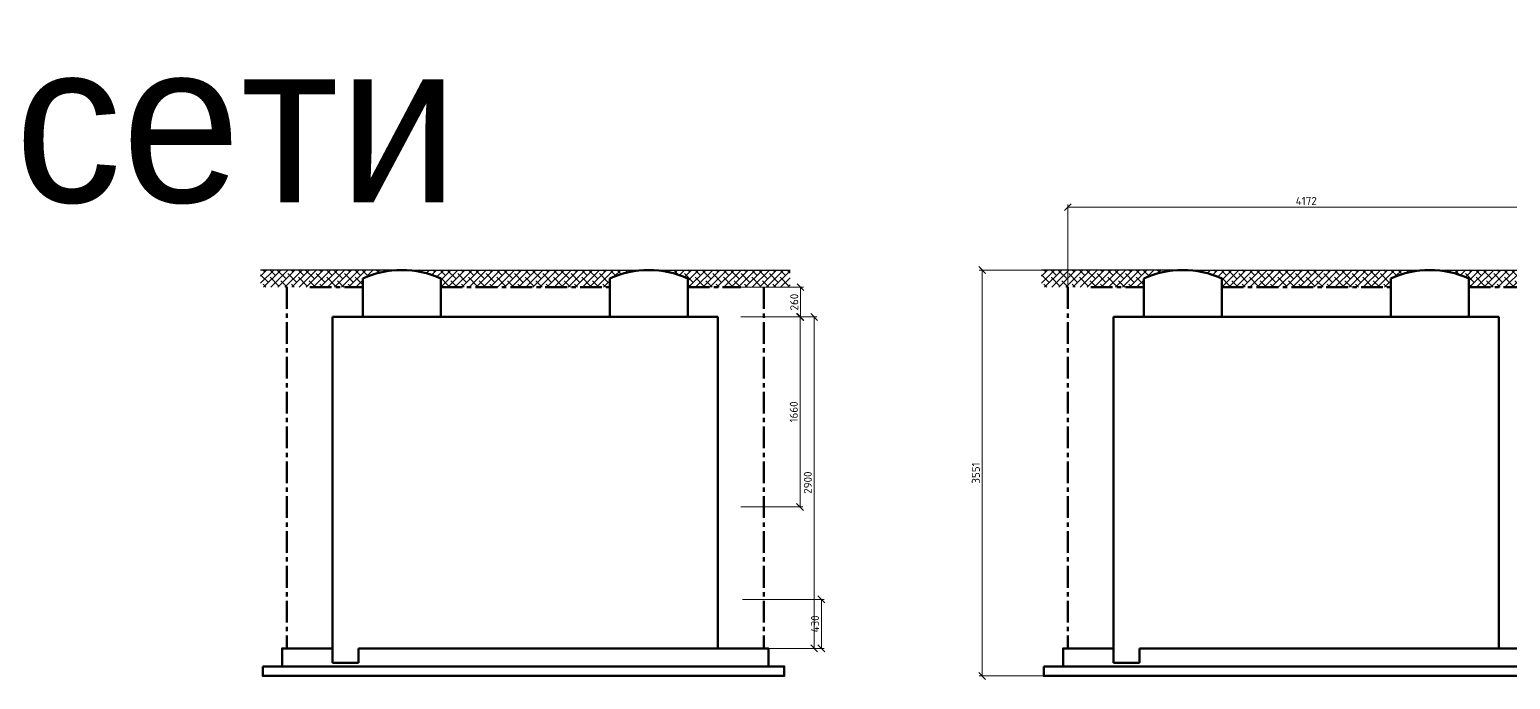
# Model space of a CAD drawing. Header units: millimetres. Extents: x 1642 to 8783, y 1095 to 5441.
# Drawn here: x 3579 to 4227, y 1658 to 1943 of the extents above; entities that cross this region are included whole.
import ezdxf
from ezdxf.enums import TextEntityAlignment as Align

# ---------------------------------------------------------------- set-up
doc = ezdxf.new("R2018")
doc.units = ezdxf.units.MM
doc.linetypes.add('осевая', pattern=[50.8, 31.75, -6.35, 6.35, -6.35])
doc.layers.add('12  Размер', color=7, linetype='Continuous', lineweight=20)
doc.layers.add('Размеры на чертеже', color=250, linetype='Continuous', lineweight=25)
doc.styles.add('-ISOCPEUR-', font='isocpeur.ttf')
doc.styles.add('GOST', font='gost.shx', dxfattribs={"oblique": 15})
doc.styles.get("Standard").update_dxf_attribs({"font": 'arial.ttf'})
doc.dimstyles.new('М 1 к 20', dxfattribs={"dimtxt": 3.5, "dimasz": 3, "dimexe": 1.25, "dimexo": 0, "dimgap": 1, "dimtad": 1, "dimdec": 0, "dimlfac": 20, "dimzin": 0, "dimdsep": 46, "dimtxsty": 'GOST', "dimblk": 'OBLIQUE', "dimcen": 5, "dimclrd": 256, "dimclre": 256, "dimclrt": 256, "dimazin": 2, "dimtfac": 1, "dimtdec": 0, "dimtmove": 0, "dimatfit": 3, "dimldrblk": 'NONE', "dimfxl": 1.25, "dimtolj": 1, "dimtzin": 0, "dimlwd": -1, "dimlwe": -1, "dimarcsym": 2})

# ---------------------------------------------------------------- blocks, each defined once
blk = doc.blocks.new('*U305')
blk.add_attdef('РАЗРАБОТАЛ', text='', height=2.5).set_placement((250.5, -264.22), align=Align.MIDDLE_LEFT)
at = {"flags": 8}
for tag, height, p in [('ДАТА', 2.5, (290.07, -264.4)), ('ЛИСТ', 3, (386.39, -271.92)), ('ЛИСТОВ', 3, (403.89, -271.92))]:
    blk.add_attdef(tag, text='', height=height, dxfattribs=at).set_placement(p, align=Align.MIDDLE_CENTER)
blk.add_attdef('ПРОВЕРИЛ', (250.75, -270.73), '', height=2.5)
at = {"lineweight": 30, "flags": 104}
for tag, p in [('ТЕПЛОВЫЕ_СЕТИ', (330, -269.5)), ('ИМЯ_ЧЕРТЕЖА', (330, -284.5))]:
    blk.add_attdef(tag, text='', height=3, dxfattribs=at).set_placement(p, align=Align.MIDDLE_CENTER)
at = {"style": '-ISOCPEUR-', "flags": 8}
blk.add_attdef('ФОРМАТ', text='', height=3, dxfattribs=at).set_placement((380.97, -294.75), align=Align.MIDDLE_CENTER)
blk = doc.blocks.new('_Oblique')
at = {"color": 0, "linetype": 'ByBlock', "lineweight": -2}
blk.add_line((-0.5, -0.5), (0.5, 0.5), dxfattribs=at)
blk = doc.blocks.new('*D111')
at = {"layer": '12  Размер', "transparency": 16777216}
for p, q in [((3890.6, 1829.99), (3917.96, 1829.99)), ((3916.71, 1829.99), (3916.71, 1816.99)), ((3890.6, 1816.99), (3917.96, 1816.99))]:
    blk.add_line(p, q, dxfattribs=at)
at = {"layer": 'Defpoints', "color": 0, "linetype": 'ByBlock', "lineweight": 35, "transparency": 16777216}
for p in [(3890.6, 1829.99), (3890.6, 1816.99), (3916.71, 1816.99)]:
    blk.add_point(p, dxfattribs=at)
at = {"layer": '12  Размер', "linetype": 'ByBlock', "transparency": 16777216, "xscale": 3, "yscale": 3, "zscale": 3}
for p, rotation in [((3916.71, 1829.99), 90), ((3916.71, 1816.99), 270)]:
    blk.add_blockref('_Oblique', p, dxfattribs=dict(at, rotation=rotation))
at = {"layer": '12  Размер', "linetype": 'ByBlock', "transparency": 16777216, "insert": (3913.96, 1823.49), "char_height": 3.5, "attachment_point": 5, "rotation": 90, "style": '-ISOCPEUR-'}
blk.add_mtext('\\A1;260', dxfattribs=at)
blk = doc.blocks.new('_None')
blk = doc.blocks.new('*D112')
at = {"layer": '12  Размер', "transparency": 16777216}
for p, q in [((3891.76, 1816.99), (3917.75, 1816.99)), ((3916.5, 1816.99), (3916.5, 1733.86)), ((3890.6, 1733.86), (3917.75, 1733.86))]:
    blk.add_line(p, q, dxfattribs=at)
at = {"layer": 'Defpoints', "color": 0, "linetype": 'ByBlock', "lineweight": 35, "transparency": 16777216}
for p in [(3891.76, 1816.99), (3890.6, 1733.86), (3916.5, 1733.86)]:
    blk.add_point(p, dxfattribs=at)
at = {"layer": '12  Размер', "linetype": 'ByBlock', "transparency": 16777216, "xscale": 3, "yscale": 3, "zscale": 3}
for p, rotation in [((3916.5, 1816.99), 90), ((3916.5, 1733.86), 270)]:
    blk.add_blockref('_Oblique', p, dxfattribs=dict(at, rotation=rotation))
at = {"layer": '12  Размер', "linetype": 'ByBlock', "transparency": 16777216, "insert": (3913.75, 1775.43), "char_height": 3.5, "attachment_point": 5, "rotation": 90, "style": '-ISOCPEUR-'}
blk.add_mtext('\\A1;1660', dxfattribs=at)
blk = doc.blocks.new('*D114')
at = {"layer": '12  Размер', "transparency": 16777216}
for p, q in [((3891.32, 1693.42), (3927.06, 1693.42)), ((3925.81, 1693.42), (3925.81, 1671.99)), ((3900.6, 1671.99), (3927.06, 1671.99))]:
    blk.add_line(p, q, dxfattribs=at)
at = {"layer": 'Defpoints', "color": 0, "linetype": 'ByBlock', "lineweight": 35, "transparency": 16777216}
for p in [(3891.32, 1693.42), (3900.6, 1671.99), (3925.81, 1671.99)]:
    blk.add_point(p, dxfattribs=at)
at = {"layer": '12  Размер', "linetype": 'ByBlock', "transparency": 16777216, "xscale": 3, "yscale": 3, "zscale": 3}
for p, rotation in [((3925.81, 1693.42), 90), ((3925.81, 1671.99), 270)]:
    blk.add_blockref('_Oblique', p, dxfattribs=dict(at, rotation=rotation))
at = {"layer": '12  Размер', "linetype": 'ByBlock', "transparency": 16777216, "insert": (3923.06, 1682.7), "char_height": 3.5, "attachment_point": 5, "rotation": 90, "style": '-ISOCPEUR-'}
blk.add_mtext('\\A1;430', dxfattribs=at)
blk = doc.blocks.new('*D113')
at = {"layer": '12  Размер', "transparency": 16777216}
for p, q in [((3918.04, 1816.99), (3923.9, 1816.99)), ((3922.65, 1816.99), (3922.65, 1671.99)), ((3917.78, 1671.99), (3923.9, 1671.99))]:
    blk.add_line(p, q, dxfattribs=at)
at = {"layer": 'Defpoints', "color": 0, "linetype": 'ByBlock', "lineweight": 35, "transparency": 16777216}
for p in [(3918.04, 1816.99), (3917.78, 1671.99), (3922.65, 1671.99)]:
    blk.add_point(p, dxfattribs=at)
at = {"layer": '12  Размер', "linetype": 'ByBlock', "transparency": 16777216, "xscale": 3, "yscale": 3, "zscale": 3}
for p, rotation in [((3922.65, 1816.99), 90), ((3922.65, 1671.99), 270)]:
    blk.add_blockref('_Oblique', p, dxfattribs=dict(at, rotation=rotation))
at = {"layer": '12  Размер', "linetype": 'ByBlock', "transparency": 16777216, "insert": (3919.9, 1744.49), "char_height": 3.5, "attachment_point": 5, "rotation": 90, "style": '-ISOCPEUR-'}
blk.add_mtext('\\A1;2900', dxfattribs=at)
blk = doc.blocks.new('*D119')
at = {"layer": '12  Размер', "transparency": 16777216}
for p, q in [((4033.66, 1829.99), (4033.66, 1866.24)), ((4242.24, 1829.99), (4242.24, 1866.24)), ((4033.66, 1864.99), (4242.24, 1864.99))]:
    blk.add_line(p, q, dxfattribs=at)
at = {"layer": 'Defpoints', "color": 0, "linetype": 'ByBlock', "lineweight": 35, "transparency": 16777216}
for p in [(4242.24, 1864.99), (4033.66, 1829.99), (4242.24, 1829.99)]:
    blk.add_point(p, dxfattribs=at)
at = {"layer": '12  Размер', "linetype": 'ByBlock', "transparency": 16777216, "xscale": 3, "yscale": 3, "zscale": 3, "rotation": 180}
blk.add_blockref('_Oblique', (4033.66, 1864.99), dxfattribs=at)
at = {"layer": '12  Размер', "linetype": 'ByBlock', "transparency": 16777216, "xscale": 3, "yscale": 3, "zscale": 3}
blk.add_blockref('_Oblique', (4242.24, 1864.99), dxfattribs=at)
at = {"layer": '12  Размер', "linetype": 'ByBlock', "transparency": 16777216, "insert": (4137.95, 1867.74), "char_height": 3.5, "attachment_point": 5, "style": '-ISOCPEUR-'}
blk.add_mtext('\\A1;4172', dxfattribs=at)
blk = doc.blocks.new('*D120')
at = {"layer": '12  Размер', "transparency": 16777216}
for p, q in [((4022.12, 1837.49), (3994.9, 1837.49)), ((3996.15, 1837.49), (3996.15, 1659.92)), ((4023.08, 1659.92), (3994.9, 1659.92))]:
    blk.add_line(p, q, dxfattribs=at)
at = {"layer": 'Defpoints', "color": 0, "linetype": 'ByBlock', "lineweight": 35, "transparency": 16777216}
for p in [(4022.12, 1837.49), (3996.15, 1659.92), (4023.08, 1659.92)]:
    blk.add_point(p, dxfattribs=at)
at = {"layer": '12  Размер', "linetype": 'ByBlock', "transparency": 16777216, "xscale": 3, "yscale": 3, "zscale": 3}
for p, rotation in [((3996.15, 1837.49), 90), ((3996.15, 1659.92), 270)]:
    blk.add_blockref('_Oblique', p, dxfattribs=dict(at, rotation=rotation))
at = {"layer": '12  Размер', "linetype": 'ByBlock', "transparency": 16777216, "insert": (3993.4, 1748.7), "char_height": 3.5, "attachment_point": 5, "rotation": 90, "style": '-ISOCPEUR-'}
blk.add_mtext('\\A1;3551', dxfattribs=at)

msp = doc.modelspace()

# ---------------------------------------------------------------- hatches: boundary and pattern name
h = msp.add_hatch()
h.set_pattern_fill('ANSI38', color=256, scale=0.69)
h.set_pattern_definition([(45, (3587.8566, 1661.6461), (-1.549094, 1.549094), []), (135, (3587.8566, 1661.6461), (-4.647283, 1.549094), [5.476875, -3.286125])])
h.paths.add_polyline_path([(3702.022, 1837.487), (3680.489, 1837.487), (3680.489, 1829.987), (3702.022, 1829.987)])
h.paths.add_polyline_path([(3725.251, 1833.863, -0.1051351), (3742.295, 1837.487), (3702.022, 1837.487), (3702.022, 1829.987), (3725.251, 1829.987)])
h.paths.add_polyline_path([(3833.285, 1833.863, -0.1051351), (3850.33, 1837.487), (3742.295, 1837.487, -0.1051351), (3759.34, 1833.863), (3759.34, 1829.987), (3833.285, 1829.987)])
h.paths.add_polyline_path([(3890.603, 1837.487), (3850.33, 1837.487, -0.1051351), (3867.374, 1833.863), (3867.374, 1829.987), (3890.603, 1829.987)])
h.paths.add_polyline_path([(3912.136, 1837.487), (3890.603, 1837.487), (3890.603, 1829.987), (3912.136, 1829.987)])
h = msp.add_hatch()
h.set_pattern_fill('ANSI38', color=256, scale=0.69)
h.set_pattern_definition([(45, (3929.492, 1661.6461), (-1.549094, 1.549094), []), (135, (3929.492, 1661.6461), (-4.647283, 1.549094), [5.476875, -3.286125])])
h.paths.add_polyline_path([(4043.658, 1837.487), (4022.125, 1837.487), (4022.125, 1829.987), (4043.658, 1829.987)])
h.paths.add_polyline_path([(4066.886, 1833.863, -0.1051351), (4083.931, 1837.487), (4043.658, 1837.487), (4043.658, 1829.987), (4066.886, 1829.987)])
h.paths.add_polyline_path([(4174.92, 1833.863, -0.1051351), (4191.965, 1837.487), (4083.931, 1837.487, -0.1051351), (4100.975, 1833.863), (4100.975, 1829.987), (4174.92, 1829.987)])
h.paths.add_polyline_path([(4232.238, 1837.487), (4191.965, 1837.487, -0.1051351), (4209.01, 1833.863), (4209.01, 1829.987), (4232.238, 1829.987)])
h.paths.add_polyline_path([(4253.771, 1837.487), (4232.238, 1837.487), (4232.238, 1829.987), (4253.771, 1829.987)])

# ---------------------------------------------------------------- linework, layer by layer
for p, q in [((3742.295, 1837.487), (3680.489, 1837.487)), ((3742.295, 1837.487), (3850.33, 1837.487)), ((3850.33, 1837.487), (3912.136, 1837.487)), ((4083.931, 1837.487), (4022.125, 1837.487)), ((4083.931, 1837.487), (4191.965, 1837.487)), ((4191.965, 1837.487), (4253.771, 1837.487))]:
    msp.add_line(p, q)
at = {"lineweight": 100}
for p, q in [((3725.251, 1833.863), (3725.251, 1816.987)), ((3759.34, 1833.863), (3759.34, 1816.987)), ((3833.285, 1833.863), (3833.285, 1816.987)), ((3867.374, 1833.863), (3867.374, 1816.987)), ((4066.886, 1833.863), (4066.886, 1816.987)), ((4100.975, 1833.863), (4100.975, 1816.987)), ((4174.92, 1833.863), (4174.92, 1816.987)), ((4209.01, 1833.863), (4209.01, 1816.987)), ((3712.022, 1816.987), (3712.022, 1671.987)), ((3712.022, 1816.987), (3880.603, 1816.987)), ((3880.603, 1816.987), (3880.603, 1671.987)), ((4053.658, 1816.987), (4053.658, 1671.987)), ((4053.658, 1816.987), (4222.238, 1816.987)), ((4222.238, 1816.987), (4222.238, 1671.987)), ((3711.997, 1671.987), (3711.997, 1665.631)), ((3723.371, 1671.987), (3880.603, 1671.987)), ((3723.371, 1665.631), (3723.371, 1671.987)), ((4053.633, 1671.987), (4053.633, 1665.631)), ((4065.007, 1671.987), (4222.238, 1671.987)), ((4065.007, 1665.631), (4065.007, 1671.987)), ((3711.997, 1665.631), (3723.371, 1665.631)), ((4053.633, 1665.631), (4065.007, 1665.631))]:
    msp.add_line(p, q, dxfattribs=at)
at = {"linetype": 'осевая', "lineweight": 50, "ltscale": 0.3}
for p, q in [((3692.022, 1829.987), (3692.022, 1671.987)), ((3702.022, 1829.987), (3725.251, 1829.987)), ((3759.34, 1829.987), (3833.285, 1829.987)), ((3867.374, 1829.987), (3890.603, 1829.987)), ((3900.603, 1829.987), (3900.603, 1671.987)), ((4033.658, 1829.987), (4033.658, 1671.987)), ((4043.658, 1829.987), (4066.886, 1829.987)), ((4100.975, 1829.987), (4174.92, 1829.987)), ((4209.01, 1829.987), (4232.238, 1829.987))]:
    msp.add_line(p, q, dxfattribs=at)
at = {"lineweight": 100}
for points in [[(3723.371, 1671.987), (3902.696, 1671.987), (3902.696, 1664.054), (3689.928, 1664.054), (3689.928, 1671.987), (3711.997, 1671.987)], [(4065.007, 1671.987), (4244.332, 1671.987), (4244.332, 1664.054), (4031.564, 1664.054), (4031.564, 1671.987), (4053.633, 1671.987)]]:
    msp.add_lwpolyline(points, dxfattribs=at)
for points in [[(3681.441, 1664.054), (3909.572, 1664.054), (3909.572, 1659.916), (3681.441, 1659.916)], [(4023.076, 1664.054), (4251.207, 1664.054), (4251.207, 1659.916), (4023.076, 1659.916)]]:
    msp.add_lwpolyline(points, close=True, dxfattribs=at)
for centre in [(3742.295, 1795.593), (3850.33, 1795.593), (4083.931, 1795.593), (4191.965, 1795.593)]:
    msp.add_arc(centre, 41.894, 65.993009, 114.006991, dxfattribs=at)

# ---------------------------------------------------------------- block references
at = {"layer": 'Размеры на чертеже', "lineweight": 90}
ref = msp.add_blockref('*U305', (2145.366, 2221.672), dxfattribs=at)
lines = msp.add_mtext('Схема участка тепловой сети', dxfattribs={"layer": '0', "insert": (2475.366, 1937.172), "char_height": 70, "attachment_point": 1})
ref.add_attrib('ИМЯ_ЧЕРТЕЖА', '', (2475.366, 1937.172), dxfattribs={"flags": 104}).embed_mtext(lines)

# ---------------------------------------------------------------- dimensions: what is measured, and where the dimension line sits
at = {"layer": '12  Размер', "linetype": 'ByBlock'}
dim = msp.add_linear_dim(base=(4242.238, 1864.992), p1=(4033.658, 1829.987), p2=(4242.238, 1829.987), dimstyle='М 1 к 20', override={"dimtxsty": '-ISOCPEUR-'}, dxfattribs=at)
dim.commit()
dim.dimension.update_dxf_attribs({"geometry": '*D119', "text_midpoint": (4137.948, 1867.742)})
for base, p1, p2, picture, middle in [((3996.15, 1659.916), (4022.125, 1837.487), (4023.076, 1659.916), '*D120', (3993.4, 1748.701)), ((3916.712, 1816.987), (3890.603, 1829.987), (3890.603, 1816.987), '*D111', (3913.962, 1823.487)), ((3922.648, 1671.987), (3918.043, 1816.987), (3917.778, 1671.987), '*D113', (3919.898, 1744.487))]:
    dim = msp.add_linear_dim(base=base, p1=p1, p2=p2, angle=90, dimstyle='М 1 к 20', override={"dimtxsty": '-ISOCPEUR-'}, dxfattribs=at)
    dim.commit()
    dim.dimension.update_dxf_attribs({"geometry": picture, "text_midpoint": middle})
for base, p1, p2, text, picture, middle in [((3916.498, 1733.863), (3891.762, 1816.987), (3890.603, 1733.863), '1660', '*D112', (3913.748, 1775.425)), ((3925.809, 1671.987), (3891.322, 1693.418), (3900.603, 1671.987), '430', '*D114', (3923.059, 1682.702))]:
    dim = msp.add_linear_dim(base=base, p1=p1, p2=p2, angle=90, text=text, dimstyle='М 1 к 20', override={"dimtxsty": '-ISOCPEUR-'}, dxfattribs=at)
    dim.commit()
    dim.dimension.update_dxf_attribs({"geometry": picture, "text_midpoint": middle})

doc.saveas('drawing.dxf')
